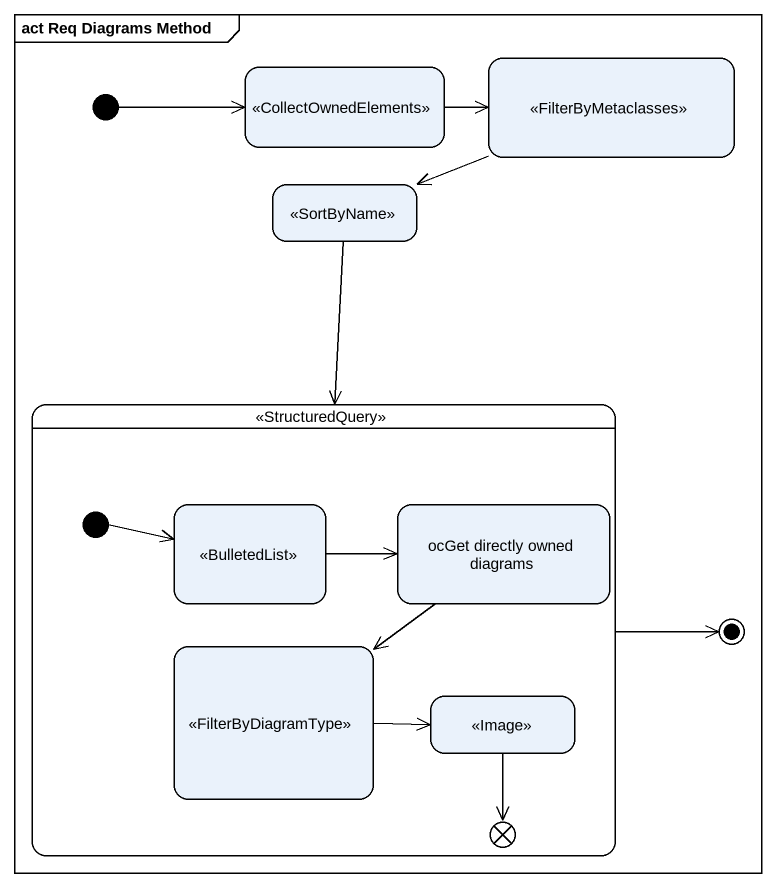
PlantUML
@startuml
mainframe act Req Diagrams Method
hide empty description
state " " as state1 <<CollectOwnedElements>>
state " " as state2 <<FilterByMetaclasses>>
state " " as state3 <<SortByName>>
state " " as state4 <<StructuredQuery>> {
  state " " as state5 <<BulletedList>>
  state "ocGet directly owned diagrams" as ocGet_directly_owned
  state " " as state6 <<FilterByDiagramType>>
  state " " as state7 <<Image>>
  state flowfinal1 <<end>>
  [*] -right-> state5
}
[*] -right-> state1
state1 -right-> state2
state2 -left-> state3
state3 --> state4
state5 -right-> ocGet_directly_owned
ocGet_directly_owned --> state6
state6 -right-> state7
state7 --> flowfinal1
state4 -right-> [*]
@enduml
